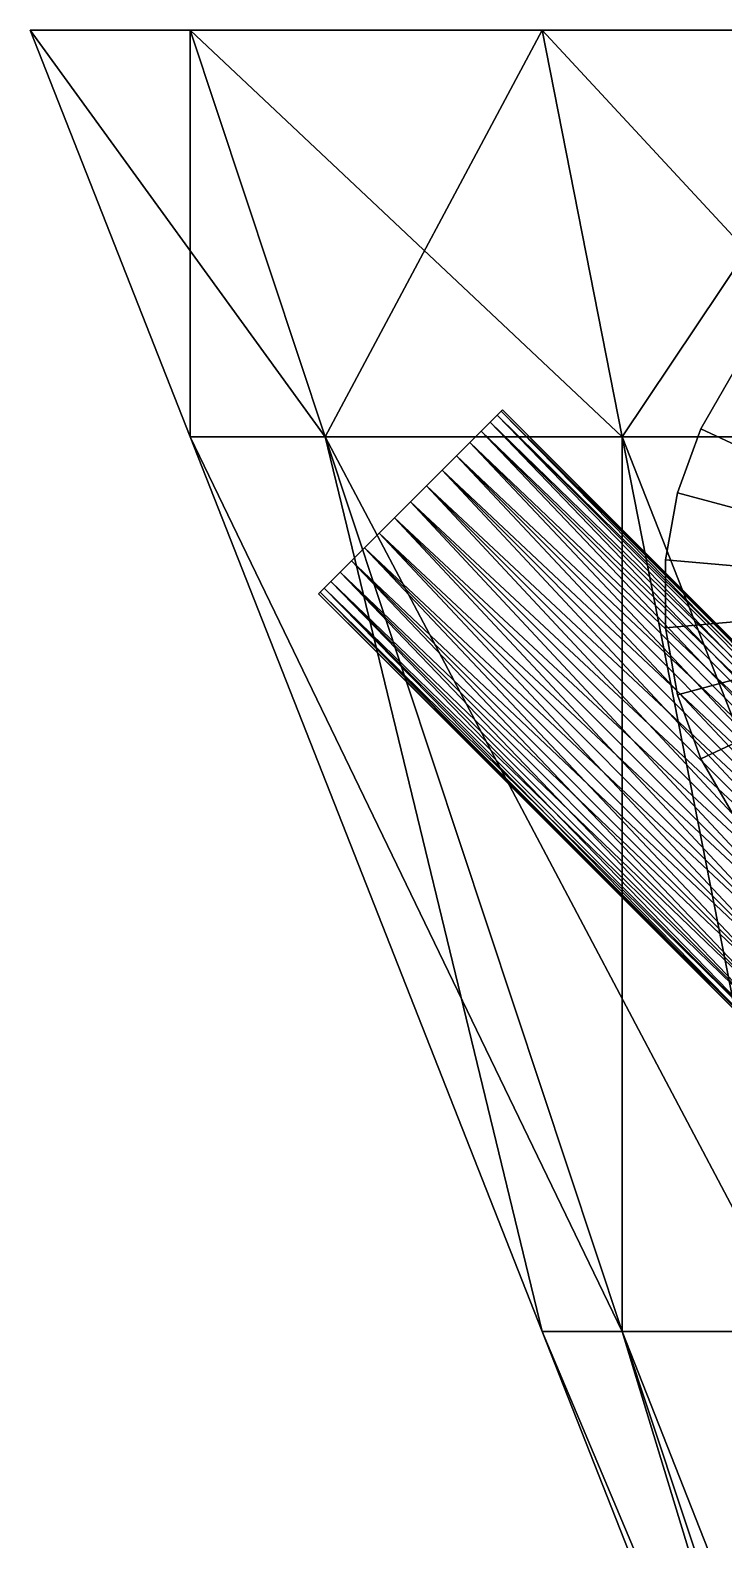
# Model space of a CAD drawing. Header units: metres. Extents: x -1.99 to 2.18, y -3.57 to 1.69.
# Drawn here: x -0.787 to -0.254, y -2.727 to -1.567 of the extents above; entities that cross this region are included whole.
import ezdxf

# ---------------------------------------------------------------- set-up
doc = ezdxf.new("R2010")
doc.units = ezdxf.units.M

msp = doc.modelspace()

# ---------------------------------------------------------------- linework, layer by layer
at = {"layer": 'Cylinder 6'}
for points in [[(0, -2, -0.0232), (-0.2719, -1.8732, -0.0232), (-0.2457, -1.8279, -0.0232)], [(-0.2719, -1.8732, -0.0232), (-0.2457, -1.8279, -0.0232), (-0.2457, -1.8279, -0.0232)], [(-0.2719, -1.8732, -0.0232), (-0.2719, -1.8732, -0.0232), (-0.2457, -1.8279, -0.0232)], [(-0.2719, -1.8732, -0.0232), (-0.2457, -1.8279, -0.2332), (-0.2457, -1.8279, -0.0232)], [(-0.2719, -1.8732, -0.0232), (-0.2719, -1.8732, -0.2332), (-0.2457, -1.8279, -0.2332)], [(-0.2719, -1.8732, -0.2332), (-0.2457, -1.8279, -0.4432), (-0.2457, -1.8279, -0.2332)], [(-0.2719, -1.8732, -0.2332), (-0.2719, -1.8732, -0.4432), (-0.2457, -1.8279, -0.4432)], [(-0.2719, -1.8732, -0.4432), (-0.2457, -1.8279, -0.4432), (-0.2457, -1.8279, -0.4432)], [(-0.2719, -1.8732, -0.4432), (-0.2719, -1.8732, -0.4432), (-0.2457, -1.8279, -0.4432)], [(-0.2719, -1.8732, -0.4432), (0, -2, -0.4432), (-0.2457, -1.8279, -0.4432)], [(0, -2, -0.0232), (-0.2898, -1.9224, -0.0232), (-0.2719, -1.8732, -0.0232)], [(-0.2898, -1.9224, -0.0232), (-0.2719, -1.8732, -0.0232), (-0.2719, -1.8732, -0.0232)], [(-0.2898, -1.9224, -0.0232), (-0.2898, -1.9224, -0.0232), (-0.2719, -1.8732, -0.0232)], [(-0.2898, -1.9224, -0.0232), (-0.2719, -1.8732, -0.2332), (-0.2719, -1.8732, -0.0232)], [(-0.2898, -1.9224, -0.0232), (-0.2898, -1.9224, -0.2332), (-0.2719, -1.8732, -0.2332)], [(-0.2898, -1.9224, -0.2332), (-0.2719, -1.8732, -0.4432), (-0.2719, -1.8732, -0.2332)], [(-0.2898, -1.9224, -0.2332), (-0.2898, -1.9224, -0.4432), (-0.2719, -1.8732, -0.4432)], [(-0.2898, -1.9224, -0.4432), (-0.2719, -1.8732, -0.4432), (-0.2719, -1.8732, -0.4432)], [(-0.2898, -1.9224, -0.4432), (-0.2898, -1.9224, -0.4432), (-0.2719, -1.8732, -0.4432)], [(-0.2898, -1.9224, -0.4432), (0, -2, -0.4432), (-0.2719, -1.8732, -0.4432)], [(-0.2719, -1.8732, -0.4432), (0, -2, -0.4432), (0, -2, -0.4432)], [(0, -2, -0.0232), (-0.2719, -1.8732, -0.0232), (0, -2, -0.0232)], [(0, -2, -0.0232), (-0.2989, -1.9739, -0.0232), (-0.2898, -1.9224, -0.0232)], [(-0.2989, -1.9739, -0.0232), (-0.2898, -1.9224, -0.0232), (-0.2898, -1.9224, -0.0232)], [(-0.2989, -1.9739, -0.0232), (-0.2989, -1.9739, -0.0232), (-0.2898, -1.9224, -0.0232)], [(-0.2989, -1.9739, -0.0232), (-0.2898, -1.9224, -0.2332), (-0.2898, -1.9224, -0.0232)], [(-0.2989, -1.9739, -0.0232), (-0.2989, -1.9739, -0.2332), (-0.2898, -1.9224, -0.2332)], [(-0.2989, -1.9739, -0.2332), (-0.2898, -1.9224, -0.4432), (-0.2898, -1.9224, -0.2332)], [(-0.2989, -1.9739, -0.2332), (-0.2989, -1.9739, -0.4432), (-0.2898, -1.9224, -0.4432)], [(-0.2989, -1.9739, -0.4432), (-0.2898, -1.9224, -0.4432), (-0.2898, -1.9224, -0.4432)], [(-0.2989, -1.9739, -0.4432), (-0.2989, -1.9739, -0.4432), (-0.2898, -1.9224, -0.4432)], [(-0.2989, -1.9739, -0.4432), (0, -2, -0.4432), (-0.2898, -1.9224, -0.4432)], [(-0.2898, -1.9224, -0.4432), (0, -2, -0.4432), (0, -2, -0.4432)], [(0, -2, -0.0232), (-0.2898, -1.9224, -0.0232), (0, -2, -0.0232)], [(-0.2989, -1.9739, -0.4432), (0, -2, -0.4432), (0, -2, -0.4432)], [(0, -2, -0.0232), (-0.2989, -1.9739, -0.0232), (0, -2, -0.0232)], [(0, -2, -0.0232), (-0.2989, -2.0261, -0.0232), (-0.2989, -1.9739, -0.0232)], [(-0.2989, -2.0261, -0.0232), (-0.2989, -1.9739, -0.0232), (-0.2989, -1.9739, -0.0232)], [(-0.2989, -2.0261, -0.0232), (-0.2989, -2.0261, -0.0232), (-0.2989, -1.9739, -0.0232)], [(-0.2989, -2.0261, -0.0232), (-0.2989, -1.9739, -0.2332), (-0.2989, -1.9739, -0.0232)], [(-0.2989, -2.0261, -0.0232), (-0.2989, -2.0261, -0.2332), (-0.2989, -1.9739, -0.2332)], [(-0.2989, -2.0261, -0.2332), (-0.2989, -1.9739, -0.4432), (-0.2989, -1.9739, -0.2332)], [(-0.2989, -2.0261, -0.2332), (-0.2989, -2.0261, -0.4432), (-0.2989, -1.9739, -0.4432)], [(-0.2989, -2.0261, -0.4432), (-0.2989, -1.9739, -0.4432), (-0.2989, -1.9739, -0.4432)], [(-0.2989, -2.0261, -0.4432), (-0.2989, -2.0261, -0.4432), (-0.2989, -1.9739, -0.4432)], [(-0.2989, -2.0261, -0.4432), (0, -2, -0.4432), (-0.2989, -1.9739, -0.4432)], [(-0.2989, -2.0261, -0.4432), (0, -2, -0.4432), (0, -2, -0.4432)], [(0, -2, -0.0232), (-0.2989, -2.0261, -0.0232), (0, -2, -0.0232)], [(0, -2, -0.0232), (-0.2898, -2.0776, -0.0232), (-0.2989, -2.0261, -0.0232)], [(-0.2898, -2.0776, -0.4432), (0, -2, -0.4432), (-0.2989, -2.0261, -0.4432)], [(-0.2898, -2.0776, -0.4432), (0, -2, -0.4432), (0, -2, -0.4432)], [(0, -2, -0.0232), (-0.2898, -2.0776, -0.0232), (0, -2, -0.0232)], [(0, -2, -0.0232), (-0.2719, -2.1268, -0.0232), (-0.2898, -2.0776, -0.0232)], [(-0.2719, -2.1268, -0.4432), (0, -2, -0.4432), (-0.2898, -2.0776, -0.4432)], [(-0.2719, -2.1268, -0.4432), (0, -2, -0.4432), (0, -2, -0.4432)], [(0, -2, -0.0232), (-0.2719, -2.1268, -0.0232), (0, -2, -0.0232)], [(0, -2, -0.0232), (-0.2457, -2.1721, -0.0232), (-0.2719, -2.1268, -0.0232)], [(-0.2457, -2.1721, -0.4432), (0, -2, -0.4432), (-0.2719, -2.1268, -0.4432)], [(-0.2898, -2.0776, -0.0232), (-0.2989, -2.0261, -0.0232), (-0.2989, -2.0261, -0.0232)], [(-0.2898, -2.0776, -0.0232), (-0.2898, -2.0776, -0.0232), (-0.2989, -2.0261, -0.0232)], [(-0.2898, -2.0776, -0.0232), (-0.2989, -2.0261, -0.2332), (-0.2989, -2.0261, -0.0232)], [(-0.2898, -2.0776, -0.0232), (-0.2898, -2.0776, -0.2332), (-0.2989, -2.0261, -0.2332)], [(-0.2898, -2.0776, -0.2332), (-0.2989, -2.0261, -0.4432), (-0.2989, -2.0261, -0.2332)], [(-0.2898, -2.0776, -0.2332), (-0.2898, -2.0776, -0.4432), (-0.2989, -2.0261, -0.4432)], [(-0.2898, -2.0776, -0.4432), (-0.2989, -2.0261, -0.4432), (-0.2989, -2.0261, -0.4432)], [(-0.2898, -2.0776, -0.4432), (-0.2898, -2.0776, -0.4432), (-0.2989, -2.0261, -0.4432)], [(-0.2719, -2.1268, -0.0232), (-0.2898, -2.0776, -0.0232), (-0.2898, -2.0776, -0.0232)], [(-0.2719, -2.1268, -0.0232), (-0.2719, -2.1268, -0.0232), (-0.2898, -2.0776, -0.0232)], [(-0.2719, -2.1268, -0.0232), (-0.2898, -2.0776, -0.2332), (-0.2898, -2.0776, -0.0232)], [(-0.2719, -2.1268, -0.0232), (-0.2719, -2.1268, -0.2332), (-0.2898, -2.0776, -0.2332)], [(-0.2719, -2.1268, -0.2332), (-0.2898, -2.0776, -0.4432), (-0.2898, -2.0776, -0.2332)], [(-0.2719, -2.1268, -0.2332), (-0.2719, -2.1268, -0.4432), (-0.2898, -2.0776, -0.4432)], [(-0.2719, -2.1268, -0.4432), (-0.2898, -2.0776, -0.4432), (-0.2898, -2.0776, -0.4432)], [(-0.2719, -2.1268, -0.4432), (-0.2719, -2.1268, -0.4432), (-0.2898, -2.0776, -0.4432)], [(-0.2457, -2.1721, -0.0232), (-0.2719, -2.1268, -0.0232), (-0.2719, -2.1268, -0.0232)], [(-0.2457, -2.1721, -0.0232), (-0.2457, -2.1721, -0.0232), (-0.2719, -2.1268, -0.0232)], [(-0.2457, -2.1721, -0.0232), (-0.2719, -2.1268, -0.2332), (-0.2719, -2.1268, -0.0232)], [(-0.2457, -2.1721, -0.0232), (-0.2457, -2.1721, -0.2332), (-0.2719, -2.1268, -0.2332)], [(-0.2457, -2.1721, -0.2332), (-0.2719, -2.1268, -0.4432), (-0.2719, -2.1268, -0.2332)], [(-0.2457, -2.1721, -0.2332), (-0.2457, -2.1721, -0.4432), (-0.2719, -2.1268, -0.4432)], [(-0.2457, -2.1721, -0.4432), (-0.2719, -2.1268, -0.4432), (-0.2719, -2.1268, -0.4432)], [(-0.2457, -2.1721, -0.4432), (-0.2457, -2.1721, -0.4432), (-0.2719, -2.1268, -0.4432)]]:
    msp.add_3dface(points, dxfattribs=at)
at = {"layer": 'Cylinder 7'}
for points in [[(-0.4243, -1.8586, -0.4332), (-0.495, -1.9293, -0.4332), (-0.4253, -1.8597, -0.4506)], [(-0.4243, -1.8586, -0.4332), (-0.495, -1.9293, -0.4332), (-0.495, -1.9293, -0.4332)], [(-0.4253, -1.8597, -0.4159), (-0.495, -1.9293, -0.4332), (-0.4243, -1.8586, -0.4332)], [(-0.4253, -1.8597, -0.4506), (-0.495, -1.9293, -0.4332), (-0.4285, -1.8628, -0.4674)], [(-0.4253, -1.8597, -0.4506), (-0.495, -1.9293, -0.4332), (-0.495, -1.9293, -0.4332)], [(-0.4253, -1.8597, -0.4159), (-0.495, -1.9293, -0.4332), (-0.495, -1.9293, -0.4332)], [(-0.4285, -1.8628, -0.399), (-0.495, -1.9293, -0.4332), (-0.4253, -1.8597, -0.4159)], [(-0.4285, -1.8628, -0.4674), (-0.495, -1.9293, -0.4332), (-0.4337, -1.8681, -0.4832)], [(-0.4285, -1.8628, -0.4674), (-0.495, -1.9293, -0.4332), (-0.495, -1.9293, -0.4332)], [(-0.4285, -1.8628, -0.399), (-0.495, -1.9293, -0.4332), (-0.495, -1.9293, -0.4332)], [(-0.4337, -1.8681, -0.3832), (-0.495, -1.9293, -0.4332), (-0.4285, -1.8628, -0.399)], [(-0.075, -2.2164, -0.4674), (-0.4285, -1.8628, -0.4674), (-0.4337, -1.8681, -0.4832)], [(-0.4285, -1.8628, -0.4674), (-0.4337, -1.8681, -0.4832), (-0.4337, -1.8681, -0.4832)], [(-0.4285, -1.8628, -0.4674), (-0.4285, -1.8628, -0.4674), (-0.4337, -1.8681, -0.4832)], [(-0.0802, -2.2216, -0.3832), (-0.4337, -1.8681, -0.3832), (-0.4285, -1.8628, -0.399)], [(-0.4337, -1.8681, -0.3832), (-0.4285, -1.8628, -0.399), (-0.4285, -1.8628, -0.399)], [(-0.4337, -1.8681, -0.3832), (-0.4337, -1.8681, -0.3832), (-0.4285, -1.8628, -0.399)], [(-0.0718, -2.2132, -0.4506), (-0.4253, -1.8597, -0.4506), (-0.4285, -1.8628, -0.4674)], [(-0.4253, -1.8597, -0.4506), (-0.4285, -1.8628, -0.4674), (-0.4285, -1.8628, -0.4674)], [(-0.4253, -1.8597, -0.4506), (-0.4253, -1.8597, -0.4506), (-0.4285, -1.8628, -0.4674)], [(-0.075, -2.2164, -0.399), (-0.4285, -1.8628, -0.399), (-0.4253, -1.8597, -0.4159)], [(-0.4285, -1.8628, -0.399), (-0.4253, -1.8597, -0.4159), (-0.4253, -1.8597, -0.4159)], [(-0.4285, -1.8628, -0.399), (-0.4285, -1.8628, -0.399), (-0.4253, -1.8597, -0.4159)], [(-0.0718, -2.2132, -0.4506), (-0.4285, -1.8628, -0.4674), (-0.075, -2.2164, -0.4674)], [(-0.0802, -2.2216, -0.3832), (-0.4285, -1.8628, -0.399), (-0.075, -2.2164, -0.399)], [(-0.0707, -2.2121, -0.4332), (-0.4243, -1.8586, -0.4332), (-0.4253, -1.8597, -0.4506)], [(-0.4243, -1.8586, -0.4332), (-0.4253, -1.8597, -0.4506), (-0.4253, -1.8597, -0.4506)], [(-0.4243, -1.8586, -0.4332), (-0.4243, -1.8586, -0.4332), (-0.4253, -1.8597, -0.4506)], [(-0.0718, -2.2132, -0.4159), (-0.4253, -1.8597, -0.4159), (-0.4243, -1.8586, -0.4332)], [(-0.4253, -1.8597, -0.4159), (-0.4243, -1.8586, -0.4332), (-0.4243, -1.8586, -0.4332)], [(-0.4253, -1.8597, -0.4159), (-0.4253, -1.8597, -0.4159), (-0.4243, -1.8586, -0.4332)], [(-0.0707, -2.2121, -0.4332), (-0.4253, -1.8597, -0.4506), (-0.0718, -2.2132, -0.4506)], [(-0.075, -2.2164, -0.399), (-0.4253, -1.8597, -0.4159), (-0.0718, -2.2132, -0.4159)], [(-0.0718, -2.2132, -0.4159), (-0.4243, -1.8586, -0.4332), (-0.0707, -2.2121, -0.4332)], [(-0.4337, -1.8681, -0.4832), (-0.495, -1.9293, -0.4332), (-0.4408, -1.8751, -0.4975)], [(-0.4337, -1.8681, -0.4832), (-0.495, -1.9293, -0.4332), (-0.495, -1.9293, -0.4332)], [(-0.4337, -1.8681, -0.3832), (-0.495, -1.9293, -0.4332), (-0.495, -1.9293, -0.4332)], [(-0.4408, -1.8751, -0.3689), (-0.495, -1.9293, -0.4332), (-0.4337, -1.8681, -0.3832)], [(-0.4408, -1.8751, -0.4975), (-0.495, -1.9293, -0.4332), (-0.4495, -1.8838, -0.5098)], [(-0.4408, -1.8751, -0.4975), (-0.495, -1.9293, -0.4332), (-0.495, -1.9293, -0.4332)], [(-0.4408, -1.8751, -0.3689), (-0.495, -1.9293, -0.4332), (-0.495, -1.9293, -0.4332)], [(-0.4495, -1.8838, -0.3566), (-0.495, -1.9293, -0.4332), (-0.4408, -1.8751, -0.3689)], [(-0.0873, -2.2287, -0.4975), (-0.4408, -1.8751, -0.4975), (-0.4495, -1.8838, -0.5098)], [(-0.4408, -1.8751, -0.4975), (-0.4495, -1.8838, -0.5098), (-0.4495, -1.8838, -0.5098)], [(-0.4408, -1.8751, -0.4975), (-0.4408, -1.8751, -0.4975), (-0.4495, -1.8838, -0.5098)], [(-0.096, -2.2374, -0.3566), (-0.4495, -1.8838, -0.3566), (-0.4408, -1.8751, -0.3689)], [(-0.4495, -1.8838, -0.3566), (-0.4408, -1.8751, -0.3689), (-0.4408, -1.8751, -0.3689)], [(-0.4495, -1.8838, -0.3566), (-0.4495, -1.8838, -0.3566), (-0.4408, -1.8751, -0.3689)], [(-0.0802, -2.2216, -0.4832), (-0.4337, -1.8681, -0.4832), (-0.4408, -1.8751, -0.4975)], [(-0.4337, -1.8681, -0.4832), (-0.4408, -1.8751, -0.4975), (-0.4408, -1.8751, -0.4975)], [(-0.4337, -1.8681, -0.4832), (-0.4337, -1.8681, -0.4832), (-0.4408, -1.8751, -0.4975)], [(-0.0873, -2.2287, -0.3689), (-0.4408, -1.8751, -0.3689), (-0.4337, -1.8681, -0.3832)], [(-0.4408, -1.8751, -0.3689), (-0.4337, -1.8681, -0.3832), (-0.4337, -1.8681, -0.3832)], [(-0.4408, -1.8751, -0.3689), (-0.4408, -1.8751, -0.3689), (-0.4337, -1.8681, -0.3832)], [(-0.0802, -2.2216, -0.4832), (-0.4408, -1.8751, -0.4975), (-0.0873, -2.2287, -0.4975)], [(-0.096, -2.2374, -0.3566), (-0.4408, -1.8751, -0.3689), (-0.0873, -2.2287, -0.3689)], [(-0.075, -2.2164, -0.4674), (-0.4337, -1.8681, -0.4832), (-0.0802, -2.2216, -0.4832)], [(-0.0873, -2.2287, -0.3689), (-0.4337, -1.8681, -0.3832), (-0.0802, -2.2216, -0.3832)], [(-0.4495, -1.8838, -0.5098), (-0.495, -1.9293, -0.4332), (-0.4596, -1.8939, -0.5198)], [(-0.4495, -1.8838, -0.5098), (-0.495, -1.9293, -0.4332), (-0.495, -1.9293, -0.4332)], [(-0.4495, -1.8838, -0.3566), (-0.495, -1.9293, -0.4332), (-0.495, -1.9293, -0.4332)], [(-0.4596, -1.8939, -0.3466), (-0.495, -1.9293, -0.4332), (-0.4495, -1.8838, -0.3566)], [(-0.096, -2.2374, -0.5098), (-0.4495, -1.8838, -0.5098), (-0.4596, -1.8939, -0.5198)], [(-0.4495, -1.8838, -0.5098), (-0.4596, -1.8939, -0.5198), (-0.4596, -1.8939, -0.5198)], [(-0.4495, -1.8838, -0.5098), (-0.4495, -1.8838, -0.5098), (-0.4596, -1.8939, -0.5198)], [(-0.1061, -2.2475, -0.3466), (-0.4596, -1.8939, -0.3466), (-0.4495, -1.8838, -0.3566)], [(-0.4596, -1.8939, -0.3466), (-0.4495, -1.8838, -0.3566), (-0.4495, -1.8838, -0.3566)], [(-0.4596, -1.8939, -0.3466), (-0.4596, -1.8939, -0.3466), (-0.4495, -1.8838, -0.3566)], [(-0.0873, -2.2287, -0.4975), (-0.4495, -1.8838, -0.5098), (-0.096, -2.2374, -0.5098)], [(-0.1061, -2.2475, -0.3466), (-0.4495, -1.8838, -0.3566), (-0.096, -2.2374, -0.3566)], [(-0.4596, -1.8939, -0.5198), (-0.495, -1.9293, -0.4332), (-0.4708, -1.9051, -0.5272)], [(-0.4596, -1.8939, -0.5198), (-0.495, -1.9293, -0.4332), (-0.495, -1.9293, -0.4332)], [(-0.4596, -1.8939, -0.3466), (-0.495, -1.9293, -0.4332), (-0.495, -1.9293, -0.4332)], [(-0.4708, -1.9051, -0.3393), (-0.495, -1.9293, -0.4332), (-0.4596, -1.8939, -0.3466)], [(-0.1061, -2.2475, -0.5198), (-0.4596, -1.8939, -0.5198), (-0.4708, -1.9051, -0.5272)], [(-0.4596, -1.8939, -0.5198), (-0.4708, -1.9051, -0.5272), (-0.4708, -1.9051, -0.5272)], [(-0.4596, -1.8939, -0.5198), (-0.4596, -1.8939, -0.5198), (-0.4708, -1.9051, -0.5272)], [(-0.1172, -2.2587, -0.3393), (-0.4708, -1.9051, -0.3393), (-0.4596, -1.8939, -0.3466)], [(-0.4708, -1.9051, -0.3393), (-0.4596, -1.8939, -0.3466), (-0.4596, -1.8939, -0.3466)], [(-0.4708, -1.9051, -0.3393), (-0.4708, -1.9051, -0.3393), (-0.4596, -1.8939, -0.3466)], [(-0.096, -2.2374, -0.5098), (-0.4596, -1.8939, -0.5198), (-0.1061, -2.2475, -0.5198)], [(-0.1172, -2.2587, -0.3393), (-0.4596, -1.8939, -0.3466), (-0.1061, -2.2475, -0.3466)], [(-0.4708, -1.9051, -0.5272), (-0.495, -1.9293, -0.4332), (-0.4827, -1.917, -0.5317)], [(-0.4708, -1.9051, -0.5272), (-0.495, -1.9293, -0.4332), (-0.495, -1.9293, -0.4332)], [(-0.4708, -1.9051, -0.3393), (-0.495, -1.9293, -0.4332), (-0.495, -1.9293, -0.4332)], [(-0.4827, -1.917, -0.3347), (-0.495, -1.9293, -0.4332), (-0.4708, -1.9051, -0.3393)], [(-0.1172, -2.2587, -0.5272), (-0.4708, -1.9051, -0.5272), (-0.4827, -1.917, -0.5317)], [(-0.4708, -1.9051, -0.5272), (-0.4827, -1.917, -0.5317), (-0.4827, -1.917, -0.5317)], [(-0.4708, -1.9051, -0.5272), (-0.4708, -1.9051, -0.5272), (-0.4827, -1.917, -0.5317)], [(-0.1291, -2.2706, -0.3347), (-0.4827, -1.917, -0.3347), (-0.4708, -1.9051, -0.3393)], [(-0.4827, -1.917, -0.3347), (-0.4708, -1.9051, -0.3393), (-0.4708, -1.9051, -0.3393)], [(-0.4827, -1.917, -0.3347), (-0.4827, -1.917, -0.3347), (-0.4708, -1.9051, -0.3393)], [(-0.1061, -2.2475, -0.5198), (-0.4708, -1.9051, -0.5272), (-0.1172, -2.2587, -0.5272)], [(-0.1291, -2.2706, -0.3347), (-0.4708, -1.9051, -0.3393), (-0.1172, -2.2587, -0.3393)], [(-0.1291, -2.2706, -0.5317), (-0.4827, -1.917, -0.5317), (-0.495, -1.9293, -0.5332)], [(-0.4827, -1.917, -0.5317), (-0.495, -1.9293, -0.5332), (-0.495, -1.9293, -0.5332)], [(-0.4827, -1.917, -0.5317), (-0.4827, -1.917, -0.5317), (-0.495, -1.9293, -0.5332)], [(-0.4827, -1.917, -0.5317), (-0.495, -1.9293, -0.4332), (-0.495, -1.9293, -0.5332)], [(-0.4827, -1.917, -0.5317), (-0.495, -1.9293, -0.4332), (-0.495, -1.9293, -0.4332)], [(-0.4827, -1.917, -0.3347), (-0.495, -1.9293, -0.4332), (-0.495, -1.9293, -0.4332)], [(-0.1414, -2.2828, -0.3332), (-0.495, -1.9293, -0.3332), (-0.4827, -1.917, -0.3347)], [(-0.495, -1.9293, -0.3332), (-0.4827, -1.917, -0.3347), (-0.4827, -1.917, -0.3347)], [(-0.495, -1.9293, -0.3332), (-0.495, -1.9293, -0.3332), (-0.4827, -1.917, -0.3347)], [(-0.495, -1.9293, -0.3332), (-0.495, -1.9293, -0.4332), (-0.4827, -1.917, -0.3347)], [(-0.1172, -2.2587, -0.5272), (-0.4827, -1.917, -0.5317), (-0.1291, -2.2706, -0.5317)], [(-0.1414, -2.2828, -0.3332), (-0.4827, -1.917, -0.3347), (-0.1291, -2.2706, -0.3347)], [(-0.5657, -2, -0.4332), (-0.495, -1.9293, -0.4332), (-0.5646, -1.9989, -0.4159)], [(-0.5657, -2, -0.4332), (-0.495, -1.9293, -0.4332), (-0.495, -1.9293, -0.4332)], [(-0.5646, -1.9989, -0.4506), (-0.495, -1.9293, -0.4332), (-0.5657, -2, -0.4332)], [(-0.5646, -1.9989, -0.4159), (-0.495, -1.9293, -0.4332), (-0.5614, -1.9957, -0.399)], [(-0.5646, -1.9989, -0.4159), (-0.495, -1.9293, -0.4332), (-0.495, -1.9293, -0.4332)], [(-0.5646, -1.9989, -0.4506), (-0.495, -1.9293, -0.4332), (-0.495, -1.9293, -0.4332)], [(-0.5614, -1.9957, -0.4674), (-0.495, -1.9293, -0.4332), (-0.5646, -1.9989, -0.4506)], [(-0.5614, -1.9957, -0.399), (-0.495, -1.9293, -0.4332), (-0.5562, -1.9905, -0.3832)], [(-0.5614, -1.9957, -0.399), (-0.495, -1.9293, -0.4332), (-0.495, -1.9293, -0.4332)], [(-0.5614, -1.9957, -0.4674), (-0.495, -1.9293, -0.4332), (-0.495, -1.9293, -0.4332)], [(-0.5562, -1.9905, -0.4832), (-0.495, -1.9293, -0.4332), (-0.5614, -1.9957, -0.4674)], [(-0.5562, -1.9905, -0.3832), (-0.495, -1.9293, -0.4332), (-0.5491, -1.9835, -0.3689)], [(-0.5562, -1.9905, -0.3832), (-0.495, -1.9293, -0.4332), (-0.495, -1.9293, -0.4332)], [(-0.5562, -1.9905, -0.4832), (-0.495, -1.9293, -0.4332), (-0.495, -1.9293, -0.4332)], [(-0.5491, -1.9835, -0.4975), (-0.495, -1.9293, -0.4332), (-0.5562, -1.9905, -0.4832)], [(-0.5491, -1.9835, -0.3689), (-0.495, -1.9293, -0.4332), (-0.5404, -1.9747, -0.3566)], [(-0.5491, -1.9835, -0.3689), (-0.495, -1.9293, -0.4332), (-0.495, -1.9293, -0.4332)], [(-0.5491, -1.9835, -0.4975), (-0.495, -1.9293, -0.4332), (-0.495, -1.9293, -0.4332)], [(-0.5404, -1.9747, -0.5098), (-0.495, -1.9293, -0.4332), (-0.5491, -1.9835, -0.4975)], [(-0.5404, -1.9747, -0.3566), (-0.495, -1.9293, -0.4332), (-0.5303, -1.9646, -0.3466)], [(-0.5404, -1.9747, -0.3566), (-0.495, -1.9293, -0.4332), (-0.495, -1.9293, -0.4332)], [(-0.5404, -1.9747, -0.5098), (-0.495, -1.9293, -0.4332), (-0.495, -1.9293, -0.4332)], [(-0.5303, -1.9646, -0.5198), (-0.495, -1.9293, -0.4332), (-0.5404, -1.9747, -0.5098)], [(-0.5303, -1.9646, -0.3466), (-0.495, -1.9293, -0.4332), (-0.5192, -1.9535, -0.3393)], [(-0.5303, -1.9646, -0.3466), (-0.495, -1.9293, -0.4332), (-0.495, -1.9293, -0.4332)], [(-0.5303, -1.9646, -0.5198), (-0.495, -1.9293, -0.4332), (-0.495, -1.9293, -0.4332)], [(-0.5192, -1.9535, -0.5272), (-0.495, -1.9293, -0.4332), (-0.5303, -1.9646, -0.5198)], [(-0.5192, -1.9535, -0.3393), (-0.495, -1.9293, -0.4332), (-0.5073, -1.9416, -0.3347)], [(-0.5192, -1.9535, -0.3393), (-0.495, -1.9293, -0.4332), (-0.495, -1.9293, -0.4332)], [(-0.5192, -1.9535, -0.5272), (-0.495, -1.9293, -0.4332), (-0.495, -1.9293, -0.4332)], [(-0.5073, -1.9416, -0.5317), (-0.495, -1.9293, -0.4332), (-0.5192, -1.9535, -0.5272)], [(-0.1537, -2.2951, -0.3347), (-0.5073, -1.9416, -0.3347), (-0.495, -1.9293, -0.3332)], [(-0.5073, -1.9416, -0.3347), (-0.495, -1.9293, -0.3332), (-0.495, -1.9293, -0.3332)], [(-0.5073, -1.9416, -0.3347), (-0.5073, -1.9416, -0.3347), (-0.495, -1.9293, -0.3332)], [(-0.5073, -1.9416, -0.3347), (-0.495, -1.9293, -0.4332), (-0.495, -1.9293, -0.3332)], [(-0.5073, -1.9416, -0.3347), (-0.495, -1.9293, -0.4332), (-0.495, -1.9293, -0.4332)], [(-0.5073, -1.9416, -0.5317), (-0.495, -1.9293, -0.4332), (-0.495, -1.9293, -0.4332)], [(-0.1414, -2.2828, -0.5332), (-0.495, -1.9293, -0.5332), (-0.5073, -1.9416, -0.5317)], [(-0.495, -1.9293, -0.5332), (-0.5073, -1.9416, -0.5317), (-0.5073, -1.9416, -0.5317)], [(-0.495, -1.9293, -0.5332), (-0.495, -1.9293, -0.5332), (-0.5073, -1.9416, -0.5317)], [(-0.495, -1.9293, -0.5332), (-0.495, -1.9293, -0.4332), (-0.5073, -1.9416, -0.5317)], [(-0.1537, -2.2951, -0.3347), (-0.495, -1.9293, -0.3332), (-0.1414, -2.2828, -0.3332)], [(-0.495, -1.9293, -0.5332), (-0.495, -1.9293, -0.4332), (-0.495, -1.9293, -0.4332)], [(-0.1291, -2.2706, -0.5317), (-0.495, -1.9293, -0.5332), (-0.1414, -2.2828, -0.5332)], [(-0.495, -1.9293, -0.3332), (-0.495, -1.9293, -0.4332), (-0.495, -1.9293, -0.4332)], [(-0.1656, -2.307, -0.3393), (-0.5192, -1.9535, -0.3393), (-0.5073, -1.9416, -0.3347)], [(-0.5192, -1.9535, -0.3393), (-0.5073, -1.9416, -0.3347), (-0.5073, -1.9416, -0.3347)], [(-0.5192, -1.9535, -0.3393), (-0.5192, -1.9535, -0.3393), (-0.5073, -1.9416, -0.3347)], [(-0.1537, -2.2951, -0.5317), (-0.5073, -1.9416, -0.5317), (-0.5192, -1.9535, -0.5272)], [(-0.5073, -1.9416, -0.5317), (-0.5192, -1.9535, -0.5272), (-0.5192, -1.9535, -0.5272)], [(-0.5073, -1.9416, -0.5317), (-0.5073, -1.9416, -0.5317), (-0.5192, -1.9535, -0.5272)], [(-0.1656, -2.307, -0.3393), (-0.5073, -1.9416, -0.3347), (-0.1537, -2.2951, -0.3347)], [(-0.1414, -2.2828, -0.5332), (-0.5073, -1.9416, -0.5317), (-0.1537, -2.2951, -0.5317)], [(-0.1768, -2.3182, -0.3466), (-0.5303, -1.9646, -0.3466), (-0.5192, -1.9535, -0.3393)], [(-0.5303, -1.9646, -0.3466), (-0.5192, -1.9535, -0.3393), (-0.5192, -1.9535, -0.3393)], [(-0.5303, -1.9646, -0.3466), (-0.5303, -1.9646, -0.3466), (-0.5192, -1.9535, -0.3393)], [(-0.1656, -2.307, -0.5272), (-0.5192, -1.9535, -0.5272), (-0.5303, -1.9646, -0.5198)], [(-0.5192, -1.9535, -0.5272), (-0.5303, -1.9646, -0.5198), (-0.5303, -1.9646, -0.5198)], [(-0.5192, -1.9535, -0.5272), (-0.5192, -1.9535, -0.5272), (-0.5303, -1.9646, -0.5198)], [(-0.1768, -2.3182, -0.3466), (-0.5192, -1.9535, -0.3393), (-0.1656, -2.307, -0.3393)], [(-0.1537, -2.2951, -0.5317), (-0.5192, -1.9535, -0.5272), (-0.1656, -2.307, -0.5272)], [(-0.1869, -2.3283, -0.3566), (-0.5404, -1.9747, -0.3566), (-0.5303, -1.9646, -0.3466)], [(-0.5404, -1.9747, -0.3566), (-0.5303, -1.9646, -0.3466), (-0.5303, -1.9646, -0.3466)], [(-0.5404, -1.9747, -0.3566), (-0.5404, -1.9747, -0.3566), (-0.5303, -1.9646, -0.3466)], [(-0.1768, -2.3182, -0.5198), (-0.5303, -1.9646, -0.5198), (-0.5404, -1.9747, -0.5098)], [(-0.5303, -1.9646, -0.5198), (-0.5404, -1.9747, -0.5098), (-0.5404, -1.9747, -0.5098)], [(-0.5303, -1.9646, -0.5198), (-0.5303, -1.9646, -0.5198), (-0.5404, -1.9747, -0.5098)], [(-0.1869, -2.3283, -0.3566), (-0.5303, -1.9646, -0.3466), (-0.1768, -2.3182, -0.3466)], [(-0.1656, -2.307, -0.5272), (-0.5303, -1.9646, -0.5198), (-0.1768, -2.3182, -0.5198)], [(-0.2027, -2.3441, -0.3832), (-0.5562, -1.9905, -0.3832), (-0.5491, -1.9835, -0.3689)], [(-0.5562, -1.9905, -0.3832), (-0.5491, -1.9835, -0.3689), (-0.5491, -1.9835, -0.3689)], [(-0.5562, -1.9905, -0.3832), (-0.5562, -1.9905, -0.3832), (-0.5491, -1.9835, -0.3689)], [(-0.1956, -2.337, -0.4975), (-0.5491, -1.9835, -0.4975), (-0.5562, -1.9905, -0.4832)], [(-0.5491, -1.9835, -0.4975), (-0.5562, -1.9905, -0.4832), (-0.5562, -1.9905, -0.4832)], [(-0.5491, -1.9835, -0.4975), (-0.5491, -1.9835, -0.4975), (-0.5562, -1.9905, -0.4832)], [(-0.1956, -2.337, -0.3689), (-0.5491, -1.9835, -0.3689), (-0.5404, -1.9747, -0.3566)], [(-0.5491, -1.9835, -0.3689), (-0.5404, -1.9747, -0.3566), (-0.5404, -1.9747, -0.3566)], [(-0.5491, -1.9835, -0.3689), (-0.5491, -1.9835, -0.3689), (-0.5404, -1.9747, -0.3566)], [(-0.1869, -2.3283, -0.5098), (-0.5404, -1.9747, -0.5098), (-0.5491, -1.9835, -0.4975)], [(-0.5404, -1.9747, -0.5098), (-0.5491, -1.9835, -0.4975), (-0.5491, -1.9835, -0.4975)], [(-0.5404, -1.9747, -0.5098), (-0.5404, -1.9747, -0.5098), (-0.5491, -1.9835, -0.4975)], [(-0.2027, -2.3441, -0.3832), (-0.5491, -1.9835, -0.3689), (-0.1956, -2.337, -0.3689)], [(-0.1869, -2.3283, -0.5098), (-0.5491, -1.9835, -0.4975), (-0.1956, -2.337, -0.4975)], [(-0.1956, -2.337, -0.3689), (-0.5404, -1.9747, -0.3566), (-0.1869, -2.3283, -0.3566)], [(-0.1768, -2.3182, -0.5198), (-0.5404, -1.9747, -0.5098), (-0.1869, -2.3283, -0.5098)], [(-0.2079, -2.3493, -0.399), (-0.5614, -1.9957, -0.399), (-0.5562, -1.9905, -0.3832)], [(-0.5614, -1.9957, -0.399), (-0.5562, -1.9905, -0.3832), (-0.5562, -1.9905, -0.3832)], [(-0.5614, -1.9957, -0.399), (-0.5614, -1.9957, -0.399), (-0.5562, -1.9905, -0.3832)], [(-0.2027, -2.3441, -0.4832), (-0.5562, -1.9905, -0.4832), (-0.5614, -1.9957, -0.4674)], [(-0.5562, -1.9905, -0.4832), (-0.5614, -1.9957, -0.4674), (-0.5614, -1.9957, -0.4674)], [(-0.5562, -1.9905, -0.4832), (-0.5562, -1.9905, -0.4832), (-0.5614, -1.9957, -0.4674)], [(-0.2079, -2.3493, -0.399), (-0.5562, -1.9905, -0.3832), (-0.2027, -2.3441, -0.3832)], [(-0.1956, -2.337, -0.4975), (-0.5562, -1.9905, -0.4832), (-0.2027, -2.3441, -0.4832)], [(-0.2121, -2.3536, -0.4332), (-0.5657, -2, -0.4332), (-0.5646, -1.9989, -0.4159)], [(-0.5657, -2, -0.4332), (-0.5646, -1.9989, -0.4159), (-0.5646, -1.9989, -0.4159)], [(-0.5657, -2, -0.4332), (-0.5657, -2, -0.4332), (-0.5646, -1.9989, -0.4159)], [(-0.2111, -2.3525, -0.4506), (-0.5646, -1.9989, -0.4506), (-0.5657, -2, -0.4332)], [(-0.5646, -1.9989, -0.4506), (-0.5657, -2, -0.4332), (-0.5657, -2, -0.4332)], [(-0.5646, -1.9989, -0.4506), (-0.5646, -1.9989, -0.4506), (-0.5657, -2, -0.4332)], [(-0.2111, -2.3525, -0.4506), (-0.5657, -2, -0.4332), (-0.2121, -2.3536, -0.4332)], [(-0.2111, -2.3525, -0.4159), (-0.5646, -1.9989, -0.4159), (-0.5614, -1.9957, -0.399)], [(-0.5646, -1.9989, -0.4159), (-0.5614, -1.9957, -0.399), (-0.5614, -1.9957, -0.399)], [(-0.5646, -1.9989, -0.4159), (-0.5646, -1.9989, -0.4159), (-0.5614, -1.9957, -0.399)], [(-0.2079, -2.3493, -0.4674), (-0.5614, -1.9957, -0.4674), (-0.5646, -1.9989, -0.4506)], [(-0.5614, -1.9957, -0.4674), (-0.5646, -1.9989, -0.4506), (-0.5646, -1.9989, -0.4506)], [(-0.5614, -1.9957, -0.4674), (-0.5614, -1.9957, -0.4674), (-0.5646, -1.9989, -0.4506)], [(-0.2121, -2.3536, -0.4332), (-0.5646, -1.9989, -0.4159), (-0.2111, -2.3525, -0.4159)], [(-0.2079, -2.3493, -0.4674), (-0.5646, -1.9989, -0.4506), (-0.2111, -2.3525, -0.4506)], [(-0.2111, -2.3525, -0.4159), (-0.5614, -1.9957, -0.399), (-0.2079, -2.3493, -0.399)], [(-0.2027, -2.3441, -0.4832), (-0.5614, -1.9957, -0.4674), (-0.2079, -2.3493, -0.4674)]]:
    msp.add_3dface(points, dxfattribs=at)
at = {"layer": 'Pyramid 7'}
for points in [[(-0.6645, -1.8794, 0), (-0.7875, -1.5669, 0), (-0.6645, -1.5669, 0.0391)], [(-0.5606, -1.8794, -0.033), (-0.7875, -1.5669, 0), (-0.6645, -1.8794, 0)], [(-0.5606, -1.8794, -0.033), (-0.6645, -1.5669, -0.0391), (-0.7875, -1.5669, 0)], [(-0.6645, -1.5669, -0.0391), (-0.6645, -1.5669, 0.0391), (-0.7875, -1.5669, 0)], [(-0.5606, -1.8794, 0.033), (-0.6645, -1.5669, 0.0391), (-0.3937, -1.5669, 0.125)], [(-0.6645, -1.8794, 0), (-0.6645, -1.5669, 0.0391), (-0.5606, -1.8794, 0.033)], [(-0.3322, -1.8794, -0.1055), (-0.6645, -1.5669, -0.0391), (-0.5606, -1.8794, -0.033)], [(-0.3322, -1.8794, -0.1055), (-0.3937, -1.5669, -0.125), (-0.6645, -1.5669, -0.0391)], [(-0.3937, -1.5669, 0.125), (-0.6645, -1.5669, -0.0391), (-0.3937, -1.5669, -0.125)], [(-0.3937, -1.5669, 0.125), (-0.6645, -1.5669, 0.0391), (-0.6645, -1.5669, -0.0391)], [(-0.5606, -1.8794, 0.033), (-0.3937, -1.5669, 0.125), (-0.3322, -1.8794, 0.1055)], [(-0.3322, -1.8794, 0.1055), (-0.3937, -1.5669, 0.125), (-0.123, -1.5669, 0.2109)], [(-0.1038, -1.8794, -0.178), (-0.3937, -1.5669, -0.125), (-0.3322, -1.8794, -0.1055)], [(-0.1038, -1.8794, -0.178), (-0.123, -1.5669, -0.2109), (-0.3937, -1.5669, -0.125)], [(-0.123, -1.5669, 0.2109), (-0.3937, -1.5669, -0.125), (-0.123, -1.5669, -0.2109)], [(-0.3937, -1.5669, -0.125), (-0.123, -1.5669, 0.2109), (-0.3937, -1.5669, 0.125)], [(-0.3322, -1.8794, 0.1055), (-0.123, -1.5669, 0.2109), (-0.1038, -1.8794, 0.178)], [(-0.3937, -2.5669, 0), (-0.6645, -1.8794, 0), (-0.5606, -1.8794, 0.033)], [(-0.3322, -2.5669, -0.0195), (-0.6645, -1.8794, 0), (-0.3937, -2.5669, 0)], [(-0.3322, -2.5669, -0.0195), (-0.5606, -1.8794, -0.033), (-0.6645, -1.8794, 0)], [(-0.3322, -2.5669, 0.0195), (-0.5606, -1.8794, 0.033), (-0.3322, -1.8794, 0.1055)], [(-0.3937, -2.5669, 0), (-0.5606, -1.8794, 0.033), (-0.3322, -2.5669, 0.0195)], [(-0.1969, -2.5669, -0.0625), (-0.5606, -1.8794, -0.033), (-0.3322, -2.5669, -0.0195)], [(-0.1969, -2.5669, -0.0625), (-0.3322, -1.8794, -0.1055), (-0.5606, -1.8794, -0.033)], [(-0.1969, -2.5669, 0.0625), (-0.3322, -1.8794, 0.1055), (-0.1038, -1.8794, 0.178)], [(-0.3322, -2.5669, 0.0195), (-0.3322, -1.8794, 0.1055), (-0.1969, -2.5669, 0.0625)], [(-0.0615, -2.5669, -0.1055), (-0.3322, -1.8794, -0.1055), (-0.1969, -2.5669, -0.0625)], [(-0.0615, -2.5669, -0.1055), (-0.1038, -1.8794, -0.178), (-0.3322, -1.8794, -0.1055)], [(-0.123, -3.2544, 0), (-0.3937, -2.5669, 0), (-0.3322, -2.5669, 0.0195)], [(-0.1038, -3.2544, -0.0061), (-0.3937, -2.5669, 0), (-0.123, -3.2544, 0)], [(-0.1038, -3.2544, -0.0061), (-0.3322, -2.5669, -0.0195), (-0.3937, -2.5669, 0)], [(-0.1038, -3.2544, 0.0061), (-0.3322, -2.5669, 0.0195), (-0.1969, -2.5669, 0.0625)], [(-0.123, -3.2544, 0), (-0.3322, -2.5669, 0.0195), (-0.1038, -3.2544, 0.0061)], [(-0.0615, -3.2544, -0.0195), (-0.3322, -2.5669, -0.0195), (-0.1038, -3.2544, -0.0061)], [(-0.0615, -3.2544, -0.0195), (-0.1969, -2.5669, -0.0625), (-0.3322, -2.5669, -0.0195)]]:
    msp.add_3dface(points, dxfattribs=at)

doc.saveas('drawing.dxf')
